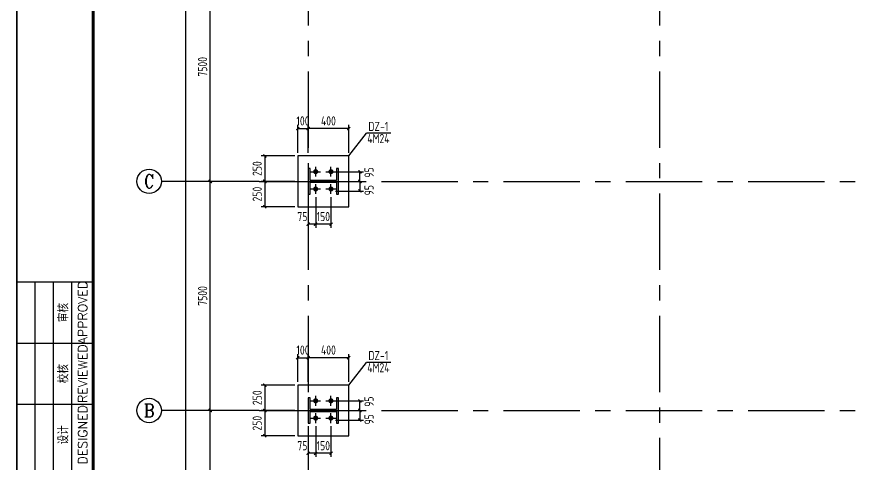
# Model space of a CAD drawing. Header units: millimetres. Extents: x 866309 to 879639, y 39442 to 44891.
# Drawn here: x 868454 to 868730.6, y 39577.3 to 39723.7 of the extents above; entities that cross this region are included whole.
import ezdxf
from ezdxf.enums import TextEntityAlignment as Align

# ---------------------------------------------------------------- set-up
doc = ezdxf.new("R2010")
doc.units = ezdxf.units.MM
doc.header["$LTSCALE"] = 1000
doc.header["$MEASUREMENT"] = 0
doc.linetypes.add('CENTER', pattern=[2, 1.25, -0.25, 0.25, -0.25])
doc.linetypes.add('DOTE', pattern=[2.42, 2, -0.2, 0.02, -0.2])
for name, color, linetype in [('AXIS', 3, 'Continuous'), ('AXIS_TEXT', 7, 'Continuous'), ('DIM', 7, 'Continuous'), ('DOTE', 1, 'DOTE'), ('M_Prof', 2, 'Continuous'), ('柱集中标注', 2, 'Continuous'), ('标注', 7, 'Continuous'), ('檩条', 34, 'Continuous')]:
    doc.layers.add(name, color=color, linetype=linetype)
doc.styles.add('_TCH_AXIS', font='COMPLEX', dxfattribs={"bigfont": 'GBCBIG'})
doc.styles.add('COMPLEX', font='COMPLEX')
doc.styles.add('ECEC_TK', font='txt_l.shx', dxfattribs={"bigfont": 'hztxt_l.shx'})
doc.styles.add('GBHZ', font='gbenor.shx', dxfattribs={"width": 0.9, "bigfont": 'gbcbig.shx'})
doc.dimstyles.new('Y100', dxfattribs={"dimscale": 0, "dimtxt": 3, "dimasz": 0.01, "dimexe": 1.2, "dimexo": 2, "dimgap": 1, "dimtad": 1, "dimdec": 0, "dimlfac": 100, "dimzin": 0, "dimdsep": 46, "dimtxsty": 'GBHZ', "dimblk": 'DX', "dimcen": 0.09, "dimdle": 1, "dimclrd": 7, "dimclre": 7, "dimclrt": 7, "dimadec": 0, "dimazin": 0, "dimtfac": 1, "dimtdec": 0, "dimtix": 1, "dimtmove": 2, "dimatfit": 3, "dimldrblk": 'DX', "dimfxl": 0, "dimtolj": 1, "dimtzin": 0, "dimarcsym": 0})
doc.dimstyles.new('Y30', dxfattribs={"dimscale": 0, "dimtxt": 3, "dimasz": 0.01, "dimexe": 1.2, "dimexo": 1, "dimgap": 1, "dimtad": 1, "dimdec": 0, "dimlfac": 30, "dimzin": 0, "dimdsep": 46, "dimtxsty": 'GBHZ', "dimblk1": 'DX', "dimblk2": 'DX', "dimsah": 1, "dimcen": 0.09, "dimdle": 1, "dimadec": 0, "dimazin": 0, "dimtfac": 1, "dimtdec": 0, "dimtix": 1, "dimtmove": 2, "dimatfit": 3, "dimldrblk": 'DX', "dimfxl": 0, "dimtolj": 1, "dimtzin": 0, "dimarcsym": 0})

# ---------------------------------------------------------------- blocks, each defined once
blk = doc.blocks.new('_AXISO')
blk.add_circle((0, 0), 0.5)
at = {"layer": 'AXIS_TEXT', "style": 'COMPLEX', "width": 1.041667}
blk.add_attdef('A', text='', height=0.56, dxfattribs=at).set_placement((-0.25, -0.28), (0.25, -0.28), align=Align.FIT)
blk = doc.blocks.new('DX')
at = {"color": 0, "linetype": 'ByBlock', "const_width": 40}
blk.add_lwpolyline([(-54, -51), (46, 49)], dxfattribs=at)
blk = doc.blocks.new('*D1296')
at = {"layer": 'Defpoints', "color": 0, "transparency": 16777216}
for p in [(868517.28, 39594.89), (868533.28, 39594.89), (868533.28, 39519.89)]:
    blk.add_point(p, dxfattribs=at)
at = {"layer": 'dim', "color": 7, "lineweight": -2, "transparency": 16777216}
for p, q in [((868531.28, 39594.89), (868516.08, 39594.89)), ((868517.28, 39519.9), (868517.28, 39594.88)), ((868531.28, 39519.89), (868516.08, 39519.89))]:
    blk.add_line(p, q, dxfattribs=at)
at = {"layer": 'dim', "color": 7, "lineweight": -2, "transparency": 16777216, "xscale": 0.01, "yscale": 0.01, "zscale": 0.01}
for p, rotation in [((868517.28, 39594.89), 90), ((868517.28, 39519.89), 270)]:
    blk.add_blockref('DX', p, dxfattribs=dict(at, rotation=rotation))
at = {"layer": 'dim', "color": 7, "transparency": 16777216, "insert": (868514.78, 39557.39), "char_height": 3, "attachment_point": 5, "rotation": 90, "style": 'GBHZ'}
blk.add_mtext('\\A1;7500', dxfattribs=at)
blk = doc.blocks.new('*D1297')
at = {"layer": 'Defpoints', "color": 0, "transparency": 16777216}
for p in [(868517.28, 39669.89), (868533.28, 39669.89), (868533.28, 39594.89)]:
    blk.add_point(p, dxfattribs=at)
at = {"layer": 'dim', "color": 7, "lineweight": -2, "transparency": 16777216}
for p, q in [((868531.28, 39669.89), (868516.08, 39669.89)), ((868517.28, 39594.9), (868517.28, 39669.88)), ((868531.28, 39594.89), (868516.08, 39594.89))]:
    blk.add_line(p, q, dxfattribs=at)
at = {"layer": 'dim', "color": 7, "lineweight": -2, "transparency": 16777216, "xscale": 0.01, "yscale": 0.01, "zscale": 0.01}
for p, rotation in [((868517.28, 39669.89), 90), ((868517.28, 39594.89), 270)]:
    blk.add_blockref('DX', p, dxfattribs=dict(at, rotation=rotation))
at = {"layer": 'dim', "color": 7, "transparency": 16777216, "insert": (868514.78, 39632.39), "char_height": 3, "attachment_point": 5, "rotation": 90, "style": 'GBHZ'}
blk.add_mtext('\\A1;7500', dxfattribs=at)
blk = doc.blocks.new('*D1298')
at = {"layer": 'Defpoints', "color": 0, "transparency": 16777216}
for p in [(868517.28, 39744.89), (868533.28, 39744.89), (868533.28, 39669.89)]:
    blk.add_point(p, dxfattribs=at)
at = {"layer": 'dim', "color": 7, "lineweight": -2, "transparency": 16777216}
for p, q in [((868531.28, 39744.89), (868516.08, 39744.89)), ((868517.28, 39669.9), (868517.28, 39744.88)), ((868531.28, 39669.89), (868516.08, 39669.89))]:
    blk.add_line(p, q, dxfattribs=at)
at = {"layer": 'dim', "color": 7, "lineweight": -2, "transparency": 16777216, "xscale": 0.01, "yscale": 0.01, "zscale": 0.01}
for p, rotation in [((868517.28, 39744.89), 90), ((868517.28, 39669.89), 270)]:
    blk.add_blockref('DX', p, dxfattribs=dict(at, rotation=rotation))
at = {"layer": 'dim', "color": 7, "transparency": 16777216, "insert": (868514.78, 39707.39), "char_height": 3, "attachment_point": 5, "rotation": 90, "style": 'GBHZ'}
blk.add_mtext('\\A1;7500', dxfattribs=at)
blk = doc.blocks.new('*D1302')
at = {"layer": 'Defpoints', "color": 0, "transparency": 16777216}
for p in [(868509.28, 39969.89), (868533.28, 39969.89), (868533.28, 39519.89)]:
    blk.add_point(p, dxfattribs=at)
at = {"layer": 'dim', "color": 7, "lineweight": -2, "transparency": 16777216}
for p, q in [((868531.28, 39969.89), (868508.08, 39969.89)), ((868509.28, 39519.9), (868509.28, 39969.88)), ((868531.28, 39519.89), (868508.08, 39519.89))]:
    blk.add_line(p, q, dxfattribs=at)
at = {"layer": 'dim', "color": 7, "lineweight": -2, "transparency": 16777216, "xscale": 0.01, "yscale": 0.01, "zscale": 0.01}
for p, rotation in [((868509.28, 39969.89), 90), ((868509.28, 39519.89), 270)]:
    blk.add_blockref('DX', p, dxfattribs=dict(at, rotation=rotation))
at = {"layer": 'dim', "color": 7, "transparency": 16777216, "insert": (868506.78, 39744.89), "char_height": 3, "attachment_point": 5, "rotation": 90, "style": 'GBHZ'}
blk.add_mtext('\\A1;45000', dxfattribs=at)
blk = doc.blocks.new('*D2347')
at = {"layer": 'Defpoints', "color": 0, "transparency": 16777216}
for p in [(868549.28, 39612.17), (868549.28, 39603.22), (868562.62, 39603.22)]:
    blk.add_point(p, dxfattribs=at)
at = {"layer": 'dim', "color": 0, "lineweight": -2, "transparency": 16777216}
for p, q in [((868549.28, 39604.22), (868549.28, 39613.37)), ((868562.61, 39612.17), (868549.29, 39612.17)), ((868562.62, 39604.22), (868562.62, 39613.37))]:
    blk.add_line(p, q, dxfattribs=at)
at = {"layer": 'dim', "color": 0, "lineweight": -2, "transparency": 16777216, "xscale": 0.01, "yscale": 0.01, "zscale": 0.01, "rotation": 180}
blk.add_blockref('DX', (868549.28, 39612.17), dxfattribs=at)
at = {"layer": 'dim', "color": 0, "lineweight": -2, "transparency": 16777216, "xscale": 0.01, "yscale": 0.01, "zscale": 0.01}
blk.add_blockref('DX', (868562.62, 39612.17), dxfattribs=at)
at = {"layer": 'dim', "color": 0, "transparency": 16777216, "insert": (868555.95, 39614.67), "char_height": 3, "attachment_point": 5, "style": 'GBHZ'}
blk.add_mtext('\\A1;400', dxfattribs=at)
blk = doc.blocks.new('*D2348')
at = {"layer": 'Defpoints', "color": 0, "transparency": 16777216}
for p in [(868545.95, 39603.22), (868535.14, 39594.89), (868545.95, 39594.89)]:
    blk.add_point(p, dxfattribs=at)
at = {"layer": 'dim', "color": 0, "lineweight": -2, "transparency": 16777216}
for p, q in [((868544.95, 39603.22), (868533.94, 39603.22)), ((868535.14, 39603.21), (868535.14, 39594.9)), ((868544.95, 39594.89), (868533.94, 39594.89))]:
    blk.add_line(p, q, dxfattribs=at)
at = {"layer": 'dim', "color": 0, "lineweight": -2, "transparency": 16777216, "xscale": 0.01, "yscale": 0.01, "zscale": 0.01}
for p, rotation in [((868535.14, 39603.22), 90), ((868535.14, 39594.89), 270)]:
    blk.add_blockref('DX', p, dxfattribs=dict(at, rotation=rotation))
at = {"layer": 'dim', "color": 0, "transparency": 16777216, "insert": (868532.64, 39599.06), "char_height": 3, "attachment_point": 5, "rotation": 90, "style": 'GBHZ'}
blk.add_mtext('\\A1;250', dxfattribs=at)
blk = doc.blocks.new('*D2349')
at = {"layer": 'Defpoints', "color": 0, "transparency": 16777216}
for p in [(868545.95, 39594.89), (868535.14, 39586.56), (868545.95, 39586.56)]:
    blk.add_point(p, dxfattribs=at)
at = {"layer": 'dim', "color": 0, "lineweight": -2, "transparency": 16777216}
for p, q in [((868544.95, 39594.89), (868533.94, 39594.89)), ((868535.14, 39594.88), (868535.14, 39586.57)), ((868544.95, 39586.56), (868533.94, 39586.56))]:
    blk.add_line(p, q, dxfattribs=at)
at = {"layer": 'dim', "color": 0, "lineweight": -2, "transparency": 16777216, "xscale": 0.01, "yscale": 0.01, "zscale": 0.01}
for p, rotation in [((868535.14, 39594.89), 90), ((868535.14, 39586.56), 270)]:
    blk.add_blockref('DX', p, dxfattribs=dict(at, rotation=rotation))
at = {"layer": 'dim', "color": 0, "transparency": 16777216, "insert": (868532.64, 39590.72), "char_height": 3, "attachment_point": 5, "rotation": 90, "style": 'GBHZ'}
blk.add_mtext('\\A1;250', dxfattribs=at)
blk = doc.blocks.new('*D2350')
at = {"layer": 'Defpoints', "color": 0, "transparency": 16777216}
for p in [(868557.22, 39598.06), (868566.26, 39598.06), (868557.22, 39594.89)]:
    blk.add_point(p, dxfattribs=at)
at = {"layer": 'dim', "color": 0, "lineweight": -2, "transparency": 16777216}
for p, q in [((868558.22, 39598.06), (868567.46, 39598.06)), ((868566.26, 39594.9), (868566.26, 39598.05)), ((868558.22, 39594.89), (868567.46, 39594.89))]:
    blk.add_line(p, q, dxfattribs=at)
at = {"layer": 'dim', "color": 0, "lineweight": -2, "transparency": 16777216, "xscale": 0.01, "yscale": 0.01, "zscale": 0.01}
for p, rotation in [((868566.26, 39598.06), 90), ((868566.26, 39594.89), 270)]:
    blk.add_blockref('DX', p, dxfattribs=dict(at, rotation=rotation))
at = {"layer": 'dim', "color": 0, "transparency": 16777216, "insert": (868569.25, 39597.79), "char_height": 3, "attachment_point": 5, "rotation": 90, "style": 'GBHZ'}
blk.add_mtext('\\A1;95', dxfattribs=at)
blk = doc.blocks.new('*D2352')
at = {"layer": 'Defpoints', "color": 0, "transparency": 16777216}
for p in [(868551.78, 39590.76), (868556.78, 39590.76), (868551.78, 39580.86)]:
    blk.add_point(p, dxfattribs=at)
at = {"layer": '标注', "color": 0, "lineweight": -2, "transparency": 16777216}
for p, q in [((868551.78, 39589.76), (868551.78, 39579.66)), ((868556.78, 39589.76), (868556.78, 39579.66)), ((868551.77, 39580.86), (868551.76, 39580.86)), ((868556.78, 39580.86), (868551.78, 39580.86)), ((868556.79, 39580.86), (868556.8, 39580.86))]:
    blk.add_line(p, q, dxfattribs=at)
at = {"layer": '标注', "color": 0, "lineweight": -2, "transparency": 16777216, "xscale": 0.01, "yscale": 0.01, "zscale": 0.01}
blk.add_blockref('DX', (868551.78, 39580.86), dxfattribs=at)
at = {"layer": '标注', "color": 0, "lineweight": -2, "transparency": 16777216, "xscale": 0.01, "yscale": 0.01, "zscale": 0.01, "rotation": 180}
blk.add_blockref('DX', (868556.78, 39580.86), dxfattribs=at)
at = {"layer": '标注', "color": 0, "transparency": 16777216, "insert": (868554.28, 39583.36), "char_height": 3, "attachment_point": 5, "style": 'GBHZ'}
blk.add_mtext('\\A1;150', dxfattribs=at)
blk = doc.blocks.new('*D2353')
at = {"layer": 'Defpoints', "color": 0, "transparency": 16777216}
for p in [(868549.28, 39590.72), (868551.78, 39590.76), (868549.28, 39580.86)]:
    blk.add_point(p, dxfattribs=at)
at = {"layer": '标注', "color": 0, "lineweight": -2, "transparency": 16777216}
for p, q in [((868549.28, 39589.72), (868549.28, 39579.66)), ((868551.78, 39589.76), (868551.78, 39579.66)), ((868551.77, 39580.86), (868549.29, 39580.86))]:
    blk.add_line(p, q, dxfattribs=at)
at = {"layer": '标注', "color": 0, "lineweight": -2, "transparency": 16777216, "xscale": 0.01, "yscale": 0.01, "zscale": 0.01, "rotation": 180}
blk.add_blockref('DX', (868549.28, 39580.86), dxfattribs=at)
at = {"layer": '标注', "color": 0, "lineweight": -2, "transparency": 16777216, "xscale": 0.01, "yscale": 0.01, "zscale": 0.01}
blk.add_blockref('DX', (868551.78, 39580.86), dxfattribs=at)
at = {"layer": '标注', "color": 0, "transparency": 16777216, "insert": (868547.42, 39583.36), "char_height": 3, "attachment_point": 5, "style": 'GBHZ'}
blk.add_mtext('\\A1;75', dxfattribs=at)
blk = doc.blocks.new('*D2354')
at = {"layer": 'Defpoints', "color": 0, "transparency": 16777216}
for p in [(868549.28, 39612.17), (868545.95, 39603.22), (868549.28, 39603.22)]:
    blk.add_point(p, dxfattribs=at)
at = {"layer": 'dim', "color": 0, "lineweight": -2, "transparency": 16777216}
for p, q in [((868545.94, 39612.17), (868545.93, 39612.17)), ((868545.95, 39604.22), (868545.95, 39613.37)), ((868545.95, 39612.17), (868549.28, 39612.17)), ((868549.28, 39604.22), (868549.28, 39613.37)), ((868549.29, 39612.17), (868549.3, 39612.17))]:
    blk.add_line(p, q, dxfattribs=at)
at = {"layer": 'dim', "color": 0, "lineweight": -2, "transparency": 16777216, "xscale": 0.01, "yscale": 0.01, "zscale": 0.01}
blk.add_blockref('DX', (868545.95, 39612.17), dxfattribs=at)
at = {"layer": 'dim', "color": 0, "lineweight": -2, "transparency": 16777216, "xscale": 0.01, "yscale": 0.01, "zscale": 0.01, "rotation": 180}
blk.add_blockref('DX', (868549.28, 39612.17), dxfattribs=at)
at = {"layer": 'dim', "color": 0, "transparency": 16777216, "insert": (868547.62, 39614.67), "char_height": 3, "attachment_point": 5, "style": 'GBHZ'}
blk.add_mtext('\\A1;100', dxfattribs=at)
blk = doc.blocks.new('*D2355')
at = {"layer": 'Defpoints', "color": 0, "transparency": 16777216}
for p in [(868557.22, 39594.89), (868557.22, 39591.72), (868566.26, 39591.72)]:
    blk.add_point(p, dxfattribs=at)
at = {"layer": 'dim', "color": 0, "lineweight": -2, "transparency": 16777216}
for p, q in [((868558.22, 39594.89), (868567.46, 39594.89)), ((868566.26, 39594.88), (868566.26, 39591.73)), ((868558.22, 39591.72), (868567.46, 39591.72))]:
    blk.add_line(p, q, dxfattribs=at)
at = {"layer": 'dim', "color": 0, "lineweight": -2, "transparency": 16777216, "xscale": 0.01, "yscale": 0.01, "zscale": 0.01}
for p, rotation in [((868566.26, 39594.89), 90), ((868566.26, 39591.72), 270)]:
    blk.add_blockref('DX', p, dxfattribs=dict(at, rotation=rotation))
at = {"layer": 'dim', "color": 0, "transparency": 16777216, "insert": (868569.25, 39591.99), "char_height": 3, "attachment_point": 5, "rotation": 90, "style": 'GBHZ'}
blk.add_mtext('\\A1;95', dxfattribs=at)
blk = doc.blocks.new('*D2377')
at = {"layer": 'Defpoints', "color": 0, "transparency": 16777216}
for p in [(868549.28, 39687.17), (868549.28, 39678.22), (868562.62, 39678.22)]:
    blk.add_point(p, dxfattribs=at)
at = {"layer": 'dim', "color": 0, "lineweight": -2, "transparency": 16777216}
for p, q in [((868549.28, 39679.22), (868549.28, 39688.37)), ((868562.61, 39687.17), (868549.29, 39687.17)), ((868562.62, 39679.22), (868562.62, 39688.37))]:
    blk.add_line(p, q, dxfattribs=at)
at = {"layer": 'dim', "color": 0, "lineweight": -2, "transparency": 16777216, "xscale": 0.01, "yscale": 0.01, "zscale": 0.01, "rotation": 180}
blk.add_blockref('DX', (868549.28, 39687.17), dxfattribs=at)
at = {"layer": 'dim', "color": 0, "lineweight": -2, "transparency": 16777216, "xscale": 0.01, "yscale": 0.01, "zscale": 0.01}
blk.add_blockref('DX', (868562.62, 39687.17), dxfattribs=at)
at = {"layer": 'dim', "color": 0, "transparency": 16777216, "insert": (868555.95, 39689.67), "char_height": 3, "attachment_point": 5, "style": 'GBHZ'}
blk.add_mtext('\\A1;400', dxfattribs=at)
blk = doc.blocks.new('*D2378')
at = {"layer": 'Defpoints', "color": 0, "transparency": 16777216}
for p in [(868545.95, 39678.22), (868535.14, 39669.89), (868545.95, 39669.89)]:
    blk.add_point(p, dxfattribs=at)
at = {"layer": 'dim', "color": 0, "lineweight": -2, "transparency": 16777216}
for p, q in [((868544.95, 39678.22), (868533.94, 39678.22)), ((868535.14, 39678.21), (868535.14, 39669.9)), ((868544.95, 39669.89), (868533.94, 39669.89))]:
    blk.add_line(p, q, dxfattribs=at)
at = {"layer": 'dim', "color": 0, "lineweight": -2, "transparency": 16777216, "xscale": 0.01, "yscale": 0.01, "zscale": 0.01}
for p, rotation in [((868535.14, 39678.22), 90), ((868535.14, 39669.89), 270)]:
    blk.add_blockref('DX', p, dxfattribs=dict(at, rotation=rotation))
at = {"layer": 'dim', "color": 0, "transparency": 16777216, "insert": (868532.64, 39674.06), "char_height": 3, "attachment_point": 5, "rotation": 90, "style": 'GBHZ'}
blk.add_mtext('\\A1;250', dxfattribs=at)
blk = doc.blocks.new('*D2379')
at = {"layer": 'Defpoints', "color": 0, "transparency": 16777216}
for p in [(868545.95, 39669.89), (868535.14, 39661.56), (868545.95, 39661.56)]:
    blk.add_point(p, dxfattribs=at)
at = {"layer": 'dim', "color": 0, "lineweight": -2, "transparency": 16777216}
for p, q in [((868544.95, 39669.89), (868533.94, 39669.89)), ((868535.14, 39669.88), (868535.14, 39661.57)), ((868544.95, 39661.56), (868533.94, 39661.56))]:
    blk.add_line(p, q, dxfattribs=at)
at = {"layer": 'dim', "color": 0, "lineweight": -2, "transparency": 16777216, "xscale": 0.01, "yscale": 0.01, "zscale": 0.01}
for p, rotation in [((868535.14, 39669.89), 90), ((868535.14, 39661.56), 270)]:
    blk.add_blockref('DX', p, dxfattribs=dict(at, rotation=rotation))
at = {"layer": 'dim', "color": 0, "transparency": 16777216, "insert": (868532.64, 39665.72), "char_height": 3, "attachment_point": 5, "rotation": 90, "style": 'GBHZ'}
blk.add_mtext('\\A1;250', dxfattribs=at)
blk = doc.blocks.new('*D2380')
at = {"layer": 'Defpoints', "color": 0, "transparency": 16777216}
for p in [(868557.22, 39673.06), (868566.26, 39673.06), (868557.22, 39669.89)]:
    blk.add_point(p, dxfattribs=at)
at = {"layer": 'dim', "color": 0, "lineweight": -2, "transparency": 16777216}
for p, q in [((868558.22, 39673.06), (868567.46, 39673.06)), ((868566.26, 39669.9), (868566.26, 39673.05)), ((868558.22, 39669.89), (868567.46, 39669.89))]:
    blk.add_line(p, q, dxfattribs=at)
at = {"layer": 'dim', "color": 0, "lineweight": -2, "transparency": 16777216, "xscale": 0.01, "yscale": 0.01, "zscale": 0.01}
for p, rotation in [((868566.26, 39673.06), 90), ((868566.26, 39669.89), 270)]:
    blk.add_blockref('DX', p, dxfattribs=dict(at, rotation=rotation))
at = {"layer": 'dim', "color": 0, "transparency": 16777216, "insert": (868569.25, 39672.79), "char_height": 3, "attachment_point": 5, "rotation": 90, "style": 'GBHZ'}
blk.add_mtext('\\A1;95', dxfattribs=at)
blk = doc.blocks.new('*D2381')
at = {"layer": 'Defpoints', "color": 0, "transparency": 16777216}
for p in [(868551.78, 39665.76), (868556.78, 39665.76), (868551.78, 39655.86)]:
    blk.add_point(p, dxfattribs=at)
at = {"layer": '标注', "color": 0, "lineweight": -2, "transparency": 16777216}
for p, q in [((868551.78, 39664.76), (868551.78, 39654.66)), ((868556.78, 39664.76), (868556.78, 39654.66)), ((868551.77, 39655.86), (868551.76, 39655.86)), ((868556.78, 39655.86), (868551.78, 39655.86)), ((868556.79, 39655.86), (868556.8, 39655.86))]:
    blk.add_line(p, q, dxfattribs=at)
at = {"layer": '标注', "color": 0, "lineweight": -2, "transparency": 16777216, "xscale": 0.01, "yscale": 0.01, "zscale": 0.01}
blk.add_blockref('DX', (868551.78, 39655.86), dxfattribs=at)
at = {"layer": '标注', "color": 0, "lineweight": -2, "transparency": 16777216, "xscale": 0.01, "yscale": 0.01, "zscale": 0.01, "rotation": 180}
blk.add_blockref('DX', (868556.78, 39655.86), dxfattribs=at)
at = {"layer": '标注', "color": 0, "transparency": 16777216, "insert": (868554.28, 39658.36), "char_height": 3, "attachment_point": 5, "style": 'GBHZ'}
blk.add_mtext('\\A1;150', dxfattribs=at)
blk = doc.blocks.new('*D2382')
at = {"layer": 'Defpoints', "color": 0, "transparency": 16777216}
for p in [(868549.28, 39665.72), (868551.78, 39665.76), (868549.28, 39655.86)]:
    blk.add_point(p, dxfattribs=at)
at = {"layer": '标注', "color": 0, "lineweight": -2, "transparency": 16777216}
for p, q in [((868549.28, 39664.72), (868549.28, 39654.66)), ((868551.78, 39664.76), (868551.78, 39654.66)), ((868551.77, 39655.86), (868549.29, 39655.86))]:
    blk.add_line(p, q, dxfattribs=at)
at = {"layer": '标注', "color": 0, "lineweight": -2, "transparency": 16777216, "xscale": 0.01, "yscale": 0.01, "zscale": 0.01, "rotation": 180}
blk.add_blockref('DX', (868549.28, 39655.86), dxfattribs=at)
at = {"layer": '标注', "color": 0, "lineweight": -2, "transparency": 16777216, "xscale": 0.01, "yscale": 0.01, "zscale": 0.01}
blk.add_blockref('DX', (868551.78, 39655.86), dxfattribs=at)
at = {"layer": '标注', "color": 0, "transparency": 16777216, "insert": (868547.42, 39658.36), "char_height": 3, "attachment_point": 5, "style": 'GBHZ'}
blk.add_mtext('\\A1;75', dxfattribs=at)
blk = doc.blocks.new('*D2383')
at = {"layer": 'Defpoints', "color": 0, "transparency": 16777216}
for p in [(868549.28, 39687.17), (868545.95, 39678.22), (868549.28, 39678.22)]:
    blk.add_point(p, dxfattribs=at)
at = {"layer": 'dim', "color": 0, "lineweight": -2, "transparency": 16777216}
for p, q in [((868545.94, 39687.17), (868545.93, 39687.17)), ((868545.95, 39679.22), (868545.95, 39688.37)), ((868545.95, 39687.17), (868549.28, 39687.17)), ((868549.28, 39679.22), (868549.28, 39688.37)), ((868549.29, 39687.17), (868549.3, 39687.17))]:
    blk.add_line(p, q, dxfattribs=at)
at = {"layer": 'dim', "color": 0, "lineweight": -2, "transparency": 16777216, "xscale": 0.01, "yscale": 0.01, "zscale": 0.01}
blk.add_blockref('DX', (868545.95, 39687.17), dxfattribs=at)
at = {"layer": 'dim', "color": 0, "lineweight": -2, "transparency": 16777216, "xscale": 0.01, "yscale": 0.01, "zscale": 0.01, "rotation": 180}
blk.add_blockref('DX', (868549.28, 39687.17), dxfattribs=at)
at = {"layer": 'dim', "color": 0, "transparency": 16777216, "insert": (868547.62, 39689.67), "char_height": 3, "attachment_point": 5, "style": 'GBHZ'}
blk.add_mtext('\\A1;100', dxfattribs=at)
blk = doc.blocks.new('*D2368')
at = {"layer": 'Defpoints', "color": 0, "transparency": 16777216}
for p in [(868557.22, 39669.89), (868557.22, 39666.72), (868566.26, 39666.72)]:
    blk.add_point(p, dxfattribs=at)
at = {"layer": 'dim', "color": 0, "lineweight": -2, "transparency": 16777216}
for p, q in [((868558.22, 39669.89), (868567.46, 39669.89)), ((868566.26, 39669.88), (868566.26, 39666.73)), ((868558.22, 39666.72), (868567.46, 39666.72))]:
    blk.add_line(p, q, dxfattribs=at)
at = {"layer": 'dim', "color": 0, "lineweight": -2, "transparency": 16777216, "xscale": 0.01, "yscale": 0.01, "zscale": 0.01}
for p, rotation in [((868566.26, 39669.89), 90), ((868566.26, 39666.72), 270)]:
    blk.add_blockref('DX', p, dxfattribs=dict(at, rotation=rotation))
at = {"layer": 'dim', "color": 0, "transparency": 16777216, "insert": (868569.25, 39666.99), "char_height": 3, "attachment_point": 5, "rotation": 90, "style": 'GBHZ'}
blk.add_mtext('\\A1;95', dxfattribs=at)

msp = doc.modelspace()

# ---------------------------------------------------------------- linework, layer by layer
for p, q in [((868454.005, 39446.931), (868454.005, 40040.931)), ((868454.005, 40040.931), (868454.005, 39446.931)), ((868550.158, 39673.057), (868553.408, 39673.057)), ((868551.783, 39671.432), (868551.783, 39674.682)), ((868555.158, 39673.057), (868558.408, 39673.057)), ((868556.783, 39671.432), (868556.783, 39674.682)), ((868550.158, 39667.39), (868553.408, 39667.39)), ((868551.783, 39665.765), (868551.783, 39669.015)), ((868555.158, 39667.39), (868558.408, 39667.39)), ((868556.783, 39665.765), (868556.783, 39669.015)), ((868460.005, 39456.931), (868460.005, 39636.931)), ((868466.005, 39456.931), (868466.005, 39636.931)), ((868472.005, 39456.931), (868472.005, 39636.931)), ((868454.005, 39616.931), (868479.005, 39616.931)), ((868550.158, 39598.057), (868553.408, 39598.057)), ((868551.783, 39596.432), (868551.783, 39599.682)), ((868555.158, 39598.057), (868558.408, 39598.057)), ((868556.783, 39596.432), (868556.783, 39599.682)), ((868454.005, 39596.931), (868479.005, 39596.931)), ((868550.158, 39592.39), (868553.408, 39592.39)), ((868551.783, 39590.765), (868551.783, 39594.015)), ((868555.158, 39592.39), (868558.408, 39592.39)), ((868556.783, 39590.765), (868556.783, 39594.015))]:
    msp.add_line(p, q)
at = {"color": 0, "const_width": 1}
msp.add_lwpolyline([(869285.005, 39456.931), (868479.005, 39456.931), (868479.005, 40030.931), (869285.005, 40030.931)], close=True, dxfattribs=at)
for points in [[(868545.95, 39661.557), (868562.616, 39661.557), (868562.616, 39678.223), (868545.95, 39678.223)], [(868454.005, 39636.931), (868454.005, 39456.931), (868479.005, 39456.931), (868479.005, 39636.931)], [(868545.95, 39586.557), (868562.616, 39586.557), (868562.616, 39603.223), (868545.95, 39603.223)]]:
    msp.add_lwpolyline(points, close=True)
at = {"layer": 'AXIS', "color": 0}
for p, q in [((868533.283, 39669.89), (868501.283, 39669.89)), ((868533.283, 39594.89), (868501.283, 39594.89))]:
    msp.add_line(p, q, dxfattribs=at)
at = {"layer": 'dim', "const_width": 0.833}
for points in [[(868551.783, 39673.473, 1), (868551.783, 39672.64, 1)], [(868556.783, 39673.473, 1), (868556.783, 39672.64, 1)], [(868551.783, 39667.807, 1), (868551.783, 39666.973, 1)], [(868556.783, 39667.807, 1), (868556.783, 39666.973, 1)], [(868551.783, 39598.473, 1), (868551.783, 39597.64, 1)], [(868556.783, 39598.473, 1), (868556.783, 39597.64, 1)], [(868551.783, 39592.807, 1), (868551.783, 39591.973, 1)], [(868556.783, 39592.807, 1), (868556.783, 39591.973, 1)]]:
    msp.add_lwpolyline(points, format="xyb", close=True, dxfattribs=at)
at = {"layer": 'DOTE', "linetype": 'CENTER', "ltscale": 0.02}
for p, q in [((868549.283, 39985.89), (868549.283, 39503.89)), ((868664.283, 39985.89), (868664.283, 39503.89)), ((868533.283, 39669.89), (869035.283, 39669.89)), ((868533.283, 39594.89), (869035.283, 39594.89))]:
    msp.add_line(p, q, dxfattribs=at)
at = {"layer": 'M_Prof'}
for points in [[(868549.283, 39674.057), (868549.283, 39665.723), (868549.95, 39665.723), (868549.95, 39669.59), (868558.616, 39669.59), (868558.616, 39665.723), (868559.283, 39665.723), (868559.283, 39674.057), (868558.616, 39674.057), (868558.616, 39670.19), (868549.95, 39670.19), (868549.95, 39674.057)], [(868549.283, 39599.057), (868549.283, 39590.723), (868549.95, 39590.723), (868549.95, 39594.59), (868558.616, 39594.59), (868558.616, 39590.723), (868559.283, 39590.723), (868559.283, 39599.057), (868558.616, 39599.057), (868558.616, 39595.19), (868549.95, 39595.19), (868549.95, 39599.057)]]:
    msp.add_lwpolyline(points, close=True, dxfattribs=at)
at = {"layer": '檩条'}
for p, q in [((868562.616, 39678.223), (868568.439, 39685.643)), ((868576.337, 39685.643), (868568.439, 39685.643)), ((868562.616, 39603.223), (868568.439, 39610.643)), ((868576.337, 39610.643), (868568.439, 39610.643))]:
    msp.add_line(p, q, dxfattribs=at)

# ---------------------------------------------------------------- block references
at = {"layer": 'AXIS', "color": 0}
ref = msp.add_blockref('_AXISO', (868497.283, 39669.89), dxfattribs=dict(at, xscale=8, yscale=8, zscale=8))
ref.add_attrib('A', 'C', dxfattribs={"layer": 'AXIS_TEXT', "color": 0, "height": 4.557, "style": '_TCH_AXIS'}).set_placement((868495.655, 39667.611), (868498.91, 39667.611), align=Align.FIT)
ref = msp.add_blockref('_AXISO', (868497.283, 39594.89), dxfattribs=dict(at, xscale=8, yscale=8, zscale=8))
ref.add_attrib('A', 'B', dxfattribs={"layer": 'AXIS_TEXT', "color": 0, "height": 4.353, "style": '_TCH_AXIS'}).set_placement((868495.521, 39592.714), (868499.045, 39592.714), align=Align.FIT)

# ---------------------------------------------------------------- texts
at = {"style": 'ECEC_TK'}
for s, p in [('APPROVED', (868475.505, 39626.931)), ('审核', (868469.005, 39626.931)), ('REVIEWED', (868475.505, 39606.931)), ('校核', (868469.005, 39606.931)), ('DESIGNED', (868475.505, 39586.931)), ('设计', (868469.005, 39586.931))]:
    msp.add_text(s, height=3, rotation=90, dxfattribs=at).set_placement(p, align=Align.MIDDLE)
at = {"layer": '柱集中标注', "style": 'GBHZ', "width": 0.9}
for s, p in [('DZ-1', (868569.021, 39686.364)), ('4M24', (868568.68, 39682.392)), ('DZ-1', (868569.021, 39611.364)), ('4M24', (868568.68, 39607.392))]:
    msp.add_text(s, height=3, dxfattribs=at).set_placement(p)

# ---------------------------------------------------------------- dimensions: what is measured, and where the dimension line sits
at = {"layer": 'dim'}
for base, p1, p2, angle, dimstyle, picture, middle in [((868509.283, 39969.89), (868533.283, 39519.89), (868533.283, 39969.89), 90, 'Y100', '*D1302', (868506.783, 39744.89)), ((868517.283, 39744.89), (868533.283, 39669.89), (868533.283, 39744.89), 90, 'Y100', '*D1298', (868514.783, 39707.39)), ((868549.283, 39687.169), (868562.616, 39678.223), (868549.283, 39678.223), 180, 'Y30', '*D2377', (868555.95, 39689.669)), ((868535.142, 39669.89), (868545.95, 39678.223), (868545.95, 39669.89), 270, 'Y30', '*D2378', (868532.642, 39674.057)), ((868517.283, 39669.89), (868533.283, 39594.89), (868533.283, 39669.89), 90, 'Y100', '*D1297', (868514.783, 39632.39)), ((868535.142, 39661.557), (868545.95, 39669.89), (868545.95, 39661.557), 270, 'Y30', '*D2379', (868532.642, 39665.723)), ((868549.283, 39612.169), (868562.616, 39603.223), (868549.283, 39603.223), 180, 'Y30', '*D2347', (868555.95, 39614.669)), ((868535.142, 39594.89), (868545.95, 39603.223), (868545.95, 39594.89), 270, 'Y30', '*D2348', (868532.642, 39599.057)), ((868517.283, 39594.89), (868533.283, 39519.89), (868533.283, 39594.89), 90, 'Y100', '*D1296', (868514.783, 39557.39)), ((868535.142, 39586.557), (868545.95, 39594.89), (868545.95, 39586.557), 270, 'Y30', '*D2349', (868532.642, 39590.723))]:
    dim = msp.add_linear_dim(base=base, p1=p1, p2=p2, angle=angle, dimstyle=dimstyle, override={"dimscale": 1}, dxfattribs=at)
    dim.commit()
    dim.dimension.update_dxf_attribs({"geometry": picture, "text_midpoint": middle})
for base, p1, p2, picture, middle in [((868549.283, 39687.169), (868545.95, 39678.223), (868549.283, 39678.223), '*D2383', (868547.616, 39689.669)), ((868549.283, 39612.169), (868545.95, 39603.223), (868549.283, 39603.223), '*D2354', (868547.616, 39614.669))]:
    dim = msp.add_linear_dim(base=base, p1=p1, p2=p2, dimstyle='Y30', override={"dimscale": 1}, dxfattribs=at)
    dim.commit()
    dim.dimension.update_dxf_attribs({"geometry": picture, "text_midpoint": middle})
for base, p1, p2, angle, picture, middle in [((868566.261, 39673.057), (868557.217, 39669.89), (868557.217, 39673.057), 270, '*D2380', (868569.255, 39672.795)), ((868566.261, 39666.723), (868557.217, 39669.89), (868557.217, 39666.723), 90, '*D2368', (868569.255, 39666.985)), ((868566.261, 39598.057), (868557.217, 39594.89), (868557.217, 39598.057), 270, '*D2350', (868569.255, 39597.795)), ((868566.261, 39591.723), (868557.217, 39594.89), (868557.217, 39591.723), 90, '*D2355', (868569.255, 39591.985))]:
    dim = msp.add_linear_dim(base=base, p1=p1, p2=p2, angle=angle, dimstyle='Y30', override={"dimscale": 1}, dxfattribs=at)
    dim.commit()
    dim.dimension.update_dxf_attribs({"geometry": picture, "text_midpoint": middle, "dimtype": 160})
at = {"layer": '标注'}
for base, p1, p2, picture, middle in [((868549.283, 39655.862), (868551.783, 39665.765), (868549.283, 39665.723), '*D2382', (868547.419, 39658.362)), ((868549.283, 39580.862), (868551.783, 39590.765), (868549.283, 39590.723), '*D2353', (868547.419, 39583.362))]:
    dim = msp.add_linear_dim(base=base, p1=p1, p2=p2, dimstyle='Y30', override={"dimscale": 1}, dxfattribs=at)
    dim.commit()
    dim.dimension.update_dxf_attribs({"geometry": picture, "text_midpoint": middle, "dimtype": 160})
for base, p1, p2, picture, middle in [((868551.783, 39655.862), (868556.783, 39665.765), (868551.783, 39665.765), '*D2381', (868554.283, 39658.362)), ((868551.783, 39580.862), (868556.783, 39590.765), (868551.783, 39590.765), '*D2352', (868554.283, 39583.362))]:
    dim = msp.add_linear_dim(base=base, p1=p1, p2=p2, dimstyle='Y30', override={"dimscale": 1}, dxfattribs=at)
    dim.commit()
    dim.dimension.update_dxf_attribs({"geometry": picture, "text_midpoint": middle})

doc.saveas('drawing.dxf')
